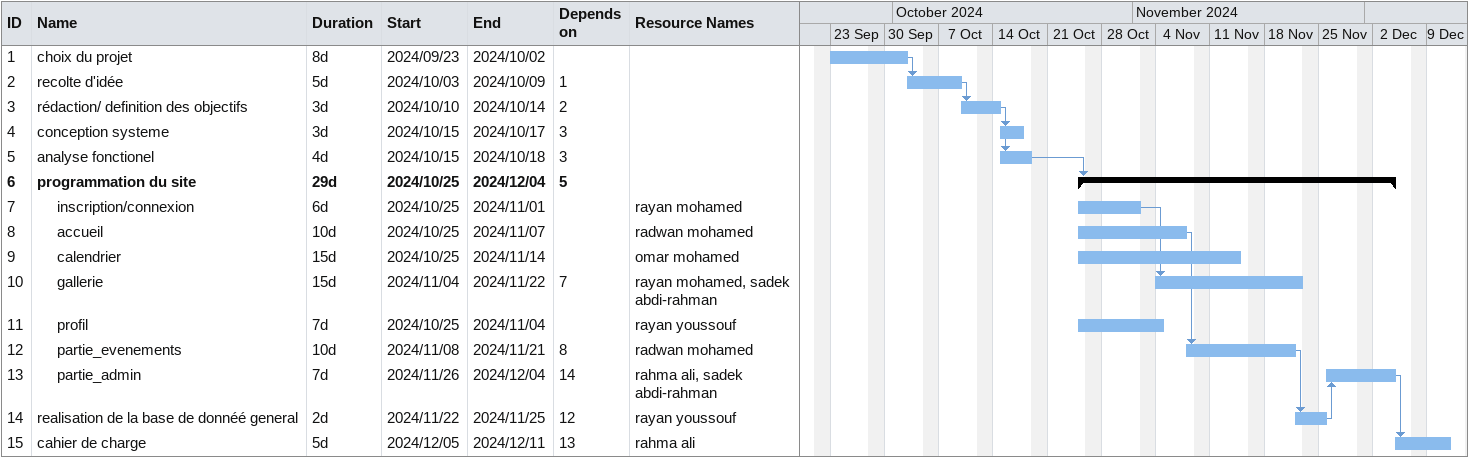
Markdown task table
| ID | Level | Task | Duration | Start | Finish | Predecessors | Resources |
|---|---|---|---|---|---|---|---|
| 1 | 1 | choix du projet | 8d | 2024-09-23 | 2024-10-02 |  |  |
| 2 | 1 | recolte d'idée | 5d | 2024-10-03 | 2024-10-09 | 1 |  |
| 3 | 1 | rédaction/ definition des objectifs | 3d | 2024-10-10 | 2024-10-14 | 2 |  |
| 4 | 1 | conception systeme | 3d | 2024-10-15 | 2024-10-17 | 3 |  |
| 5 | 1 | analyse fonctionel | 4d | 2024-10-15 | 2024-10-18 | 3 |  |
| 6 | 1 | **programmation du site** | 29d | 2024-10-25 | 2024-12-04 | 5 |  |
| 7 | 2 | inscription/connexion | 6d | 2024-10-25 | 2024-11-01 |  | rayan mohamed |
| 8 | 2 | accueil | 10d | 2024-10-25 | 2024-11-07 |  | radwan mohamed |
| 9 | 2 | calendrier | 15d | 2024-10-25 | 2024-11-14 |  | omar mohamed |
| 10 | 2 | gallerie | 15d | 2024-11-04 | 2024-11-22 | 7 | rayan mohamed, sadek abdi-rahman |
| 11 | 2 | profil | 7d | 2024-10-25 | 2024-11-04 |  | rayan youssouf |
| 12 | 2 | partie_evenements | 10d | 2024-11-08 | 2024-11-21 | 8 | radwan mohamed |
| 13 | 2 | partie_admin | 7d | 2024-11-26 | 2024-12-04 | 14 | rahma ali, sadek abdi-rahman |
| 14 | 1 | realisation de la base de donnéé general | 2d | 2024-11-22 | 2024-11-25 | 12 | rayan youssouf |
| 15 | 1 | cahier de charge | 5d | 2024-12-05 | 2024-12-11 | 13 | rahma ali |
